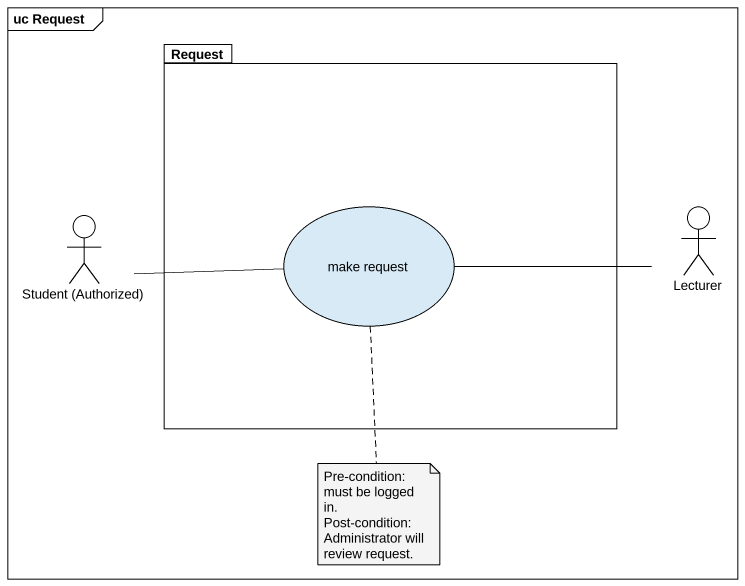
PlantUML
@startuml
mainframe uc Request
package Request {
  usecase "make request" as make_request
}
actor "Student (Authorized)" as Student_Authorized
actor Lecturer
Student_Authorized -right- make_request
make_request -right- Lecturer
note bottom of make_request
  Pre-condition: must be logged in.
  Post-condition: Administrator will review request.
end note
@enduml
